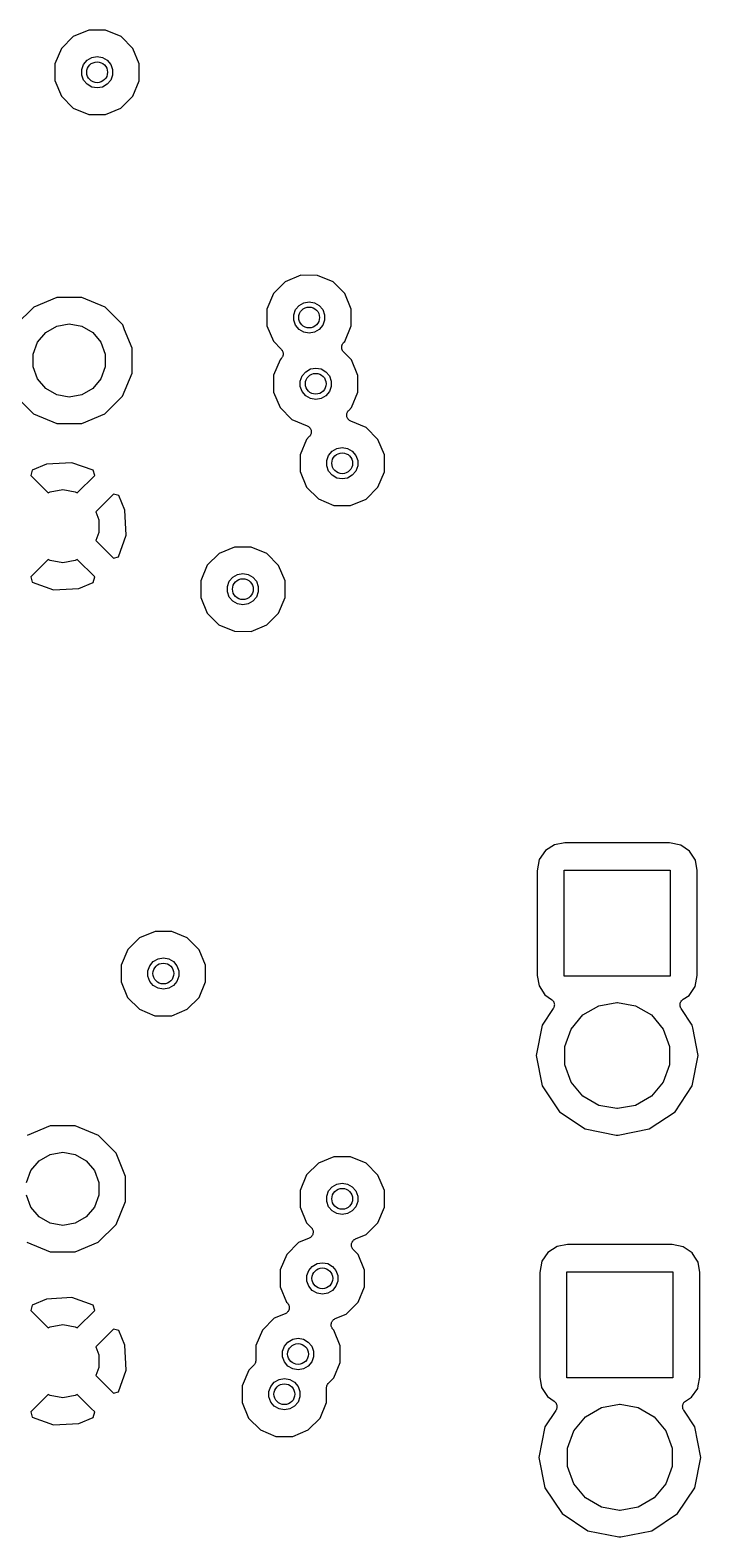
# Model space of a CAD drawing. Extents: x 10 to 287, y -200 to -10.
# Drawn here: x 105.4 to 118.25, y -97.66 to -68.79 of the extents above; entities that cross this region are included whole.
import ezdxf

# ---------------------------------------------------------------- set-up
doc = ezdxf.new("R2010")
doc.units = 0
doc.header["$MEASUREMENT"] = 0
doc.layers.add('BLACK', color=7, linetype='CONTINUOUS')

msp = doc.modelspace()

# ---------------------------------------------------------------- linework, layer by layer
at = {"layer": 'Black'}
for p, q in [((106.223, -68.9108), (105.996, -69.1379)), ((106.52, -68.7881), (106.223, -68.9108)), ((106.841, -68.7884), (106.52, -68.7881)), ((107.138, -68.9116), (106.841, -68.7884)), ((107.365, -69.1391), (107.138, -68.9116)), ((105.996, -69.1379), (105.872, -69.4346)), ((106.577, -69.3133), (106.68, -69.2951)), ((106.68, -69.2951), (106.783, -69.3133)), ((107.488, -69.436), (107.365, -69.1391)), ((105.872, -69.4346), (105.872, -69.756)), ((106.384, -69.5438), (106.419, -69.4456)), ((106.384, -69.6482), (106.384, -69.5438)), ((106.419, -69.4456), (106.487, -69.3655)), ((106.487, -69.3655), (106.577, -69.3133)), ((106.783, -69.3133), (106.873, -69.3655)), ((106.873, -69.3655), (106.941, -69.4456)), ((106.941, -69.4456), (106.976, -69.5438)), ((106.976, -69.5438), (106.976, -69.6482)), ((107.488, -69.7574), (107.488, -69.436)), ((105.872, -69.756), (105.995, -70.0529)), ((106.419, -69.7464), (106.384, -69.6482)), ((106.487, -69.8265), (106.419, -69.7464)), ((106.577, -69.8787), (106.487, -69.8265)), ((106.68, -69.8969), (106.577, -69.8787)), ((106.783, -69.8787), (106.68, -69.8969)), ((106.873, -69.8265), (106.783, -69.8787)), ((106.941, -69.7464), (106.873, -69.8265)), ((106.976, -69.6482), (106.941, -69.7464)), ((107.364, -70.0541), (107.488, -69.7574)), ((105.995, -70.0529), (106.222, -70.2804)), ((107.137, -70.2812), (107.364, -70.0541)), ((106.222, -70.2804), (106.519, -70.4036)), ((106.519, -70.4036), (106.84, -70.4039)), ((106.84, -70.4039), (107.137, -70.2812)), ((110.287, -73.6098), (110.06, -73.8369)), ((110.584, -73.4871), (110.287, -73.6098)), ((110.905, -73.4874), (110.584, -73.4871)), ((111.202, -73.6106), (110.905, -73.4874)), ((111.429, -73.8381), (111.202, -73.6106)), ((105.908, -73.9138), (105.464, -74.0971)), ((106.388, -73.9142), (105.908, -73.9138)), ((106.831, -74.0983), (106.388, -73.9142)), ((110.06, -73.8369), (109.936, -74.1336)), ((111.552, -74.135), (111.429, -73.8381)), ((105.464, -74.0971), (105.124, -74.4362)), ((107.17, -74.438), (106.831, -74.0983)), ((109.936, -74.1336), (109.936, -74.455)), ((110.448, -74.2428), (110.483, -74.1446)), ((110.483, -74.1446), (110.551, -74.0645)), ((110.551, -74.0645), (110.641, -74.0123)), ((110.641, -74.0123), (110.744, -73.9941)), ((110.744, -73.9941), (110.847, -74.0123)), ((110.847, -74.0123), (110.937, -74.0645)), ((110.937, -74.0645), (111.005, -74.1446)), ((111.005, -74.1446), (111.04, -74.2428)), ((111.552, -74.295), (111.552, -74.135)), ((105.696, -74.5834), (105.907, -74.4616)), ((105.907, -74.4616), (106.147, -74.4193)), ((106.147, -74.4193), (106.386, -74.4616)), ((106.386, -74.4616), (106.597, -74.5834)), ((107.207, -74.5286), (107.17, -74.438)), ((109.936, -74.455), (110.059, -74.7519)), ((110.448, -74.3472), (110.448, -74.2428)), ((110.483, -74.4454), (110.448, -74.3472)), ((110.551, -74.5255), (110.483, -74.4454)), ((111.005, -74.4454), (110.937, -74.5255)), ((111.04, -74.3472), (111.005, -74.4454)), ((111.04, -74.2428), (111.04, -74.3472)), ((111.428, -74.7531), (111.552, -74.4564)), ((111.552, -74.4564), (111.552, -74.295)), ((111.552, -74.295), (111.552, -74.295)), ((105.456, -74.9987), (105.539, -74.7699)), ((105.539, -74.7699), (105.696, -74.5834)), ((106.597, -74.5834), (106.754, -74.7699)), ((106.754, -74.7699), (106.837, -74.9987)), ((107.353, -74.8816), (107.207, -74.5286)), ((110.059, -74.7519), (110.21, -74.9037)), ((110.641, -74.5777), (110.551, -74.5255)), ((110.744, -74.5959), (110.641, -74.5777)), ((110.847, -74.5777), (110.744, -74.5959)), ((110.937, -74.5255), (110.847, -74.5777)), ((111.391, -74.7936), (111.398, -74.7858)), ((111.398, -74.7858), (111.405, -74.7767)), ((111.405, -74.7767), (111.428, -74.7531)), ((105.456, -75.2423), (105.456, -74.9987)), ((106.837, -74.9987), (106.837, -75.2423)), ((107.353, -75.3615), (107.353, -74.8816)), ((110.21, -74.9037), (110.217, -74.9128)), ((110.217, -75.0742), (110.21, -75.0833)), ((110.217, -74.9128), (110.225, -74.9207)), ((110.224, -75.0664), (110.217, -75.0742)), ((110.229, -75.0563), (110.224, -75.0664)), ((110.225, -74.9207), (110.229, -74.9308)), ((110.229, -74.9308), (110.236, -74.9399)), ((110.236, -75.0472), (110.229, -75.0563)), ((110.236, -74.9399), (110.239, -74.9506)), ((110.238, -75.0365), (110.236, -75.0472)), ((110.243, -75.0264), (110.238, -75.0365)), ((110.239, -74.9506), (110.243, -74.9607)), ((110.243, -74.9607), (110.244, -74.9718)), ((110.244, -75.0154), (110.243, -75.0264)), ((110.244, -74.9718), (110.247, -74.9825)), ((110.247, -75.0046), (110.244, -75.0154)), ((110.247, -74.9825), (110.246, -74.9936)), ((110.246, -74.9936), (110.247, -75.0046)), ((111.368, -74.8554), (111.371, -74.8446)), ((111.369, -74.8664), (111.368, -74.8554)), ((111.368, -74.8775), (111.369, -74.8664)), ((111.371, -74.8882), (111.368, -74.8775)), ((111.371, -74.8446), (111.372, -74.8336)), ((111.372, -74.8993), (111.371, -74.8882)), ((111.372, -74.8336), (111.377, -74.8235)), ((111.376, -74.9094), (111.372, -74.8993)), ((111.379, -74.9201), (111.376, -74.9094)), ((111.377, -74.8235), (111.379, -74.8128)), ((111.379, -74.8128), (111.386, -74.8037)), ((111.386, -74.9292), (111.379, -74.9201)), ((111.386, -74.8037), (111.391, -74.7936)), ((111.39, -74.9393), (111.386, -74.9292)), ((111.398, -74.9472), (111.39, -74.9393)), ((111.405, -74.9563), (111.398, -74.9472)), ((111.556, -75.1081), (111.405, -74.9563)), ((105.539, -75.4711), (105.456, -75.2423)), ((106.837, -75.2423), (106.754, -75.4711)), ((107.169, -75.8048), (107.353, -75.3615)), ((110.187, -75.1069), (110.063, -75.4036)), ((110.21, -75.0833), (110.187, -75.1069)), ((110.61, -75.4146), (110.678, -75.3345)), ((110.678, -75.3345), (110.768, -75.2823)), ((110.768, -75.2823), (110.871, -75.2641)), ((110.871, -75.2641), (110.974, -75.2823)), ((110.974, -75.2823), (111.064, -75.3345)), ((111.064, -75.3345), (111.132, -75.4146)), ((111.679, -75.405), (111.556, -75.1081)), ((105.696, -75.6576), (105.539, -75.4711)), ((106.754, -75.4711), (106.597, -75.6576)), ((110.063, -75.4036), (110.063, -75.725)), ((110.575, -75.5128), (110.61, -75.4146)), ((110.575, -75.6172), (110.575, -75.5128)), ((110.61, -75.7154), (110.575, -75.6172)), ((111.132, -75.4146), (111.167, -75.5128)), ((111.167, -75.6172), (111.132, -75.7154)), ((111.167, -75.5128), (111.167, -75.6172)), ((111.679, -75.7264), (111.679, -75.405)), ((105.123, -75.803), (105.462, -76.1427)), ((105.907, -75.7794), (105.696, -75.6576)), ((106.147, -75.8217), (105.907, -75.7794)), ((106.386, -75.7794), (106.147, -75.8217)), ((106.597, -75.6576), (106.386, -75.7794)), ((106.829, -76.1439), (107.169, -75.8048)), ((110.063, -75.725), (110.186, -76.0219)), ((110.678, -75.7955), (110.61, -75.7154)), ((110.768, -75.8477), (110.678, -75.7955)), ((110.871, -75.8659), (110.768, -75.8477)), ((110.974, -75.8477), (110.871, -75.8659)), ((111.064, -75.7955), (110.974, -75.8477)), ((111.132, -75.7154), (111.064, -75.7955)), ((111.555, -76.0231), (111.679, -75.7264)), ((105.462, -76.1427), (105.906, -76.3268)), ((106.386, -76.3272), (106.829, -76.1439)), ((110.186, -76.0219), (110.413, -76.2494)), ((111.466, -76.1544), (111.468, -76.1463)), ((111.467, -76.1682), (111.466, -76.1544)), ((111.467, -76.182), (111.467, -76.1682)), ((111.469, -76.19), (111.467, -76.182)), ((111.468, -76.1379), (111.474, -76.1251)), ((111.468, -76.1463), (111.468, -76.1379)), ((111.47, -76.1983), (111.469, -76.19)), ((111.476, -76.2109), (111.47, -76.1983)), ((111.474, -76.1251), (111.477, -76.1118)), ((111.48, -76.2241), (111.476, -76.2109)), ((111.477, -76.1118), (111.482, -76.1049)), ((111.485, -76.2307), (111.48, -76.2241)), ((111.482, -76.1049), (111.485, -76.0972)), ((111.485, -76.0972), (111.495, -76.087)), ((111.488, -76.2383), (111.485, -76.2307)), ((111.495, -76.087), (111.503, -76.0757)), ((111.503, -76.0757), (111.555, -76.0231)), ((105.906, -76.3268), (106.386, -76.3272)), ((110.413, -76.2494), (110.706, -76.3712)), ((110.706, -76.3712), (110.718, -76.3786)), ((110.718, -76.3786), (110.73, -76.3845)), ((110.73, -76.3845), (110.736, -76.3904)), ((110.736, -76.3904), (110.743, -76.3949)), ((110.743, -76.3949), (110.752, -76.4059)), ((110.752, -76.4059), (110.762, -76.4157)), ((110.762, -76.4157), (110.765, -76.4233)), ((110.765, -76.4233), (110.77, -76.4299)), ((110.77, -76.4299), (110.774, -76.4431)), ((110.774, -76.4431), (110.78, -76.4557)), ((110.782, -76.5161), (110.776, -76.5289)), ((110.78, -76.4557), (110.781, -76.464)), ((110.781, -76.464), (110.783, -76.472)), ((110.784, -76.4996), (110.782, -76.5077)), ((110.782, -76.5077), (110.782, -76.5161)), ((110.783, -76.472), (110.783, -76.4858)), ((110.783, -76.4858), (110.784, -76.4996)), ((111.498, -76.2481), (111.488, -76.2383)), ((111.507, -76.2591), (111.498, -76.2481)), ((111.514, -76.2636), (111.507, -76.2591)), ((111.52, -76.2695), (111.514, -76.2636)), ((111.532, -76.2754), (111.52, -76.2695)), ((111.544, -76.2828), (111.532, -76.2754)), ((111.837, -76.4046), (111.544, -76.2828)), ((112.064, -76.6321), (111.837, -76.4046)), ((110.695, -76.6309), (110.571, -76.9276)), ((110.747, -76.5783), (110.695, -76.6309)), ((110.755, -76.567), (110.747, -76.5783)), ((110.765, -76.5568), (110.755, -76.567)), ((110.768, -76.5491), (110.765, -76.5568)), ((110.773, -76.5422), (110.768, -76.5491)), ((110.776, -76.5289), (110.773, -76.5422)), ((111.186, -76.8585), (111.276, -76.8063)), ((111.276, -76.8063), (111.379, -76.7881)), ((111.379, -76.7881), (111.482, -76.8063)), ((111.482, -76.8063), (111.572, -76.8585)), ((112.187, -76.929), (112.064, -76.6321)), ((106.194, -77.0778), (105.711, -77.104)), ((106.607, -77.2231), (106.194, -77.0778)), ((110.571, -76.9276), (110.571, -77.249)), ((111.083, -77.0368), (111.118, -76.9386)), ((111.083, -77.1412), (111.083, -77.0368)), ((111.118, -76.9386), (111.186, -76.8585)), ((111.572, -76.8585), (111.64, -76.9386)), ((111.64, -76.9386), (111.675, -77.0368)), ((111.675, -77.0368), (111.675, -77.1412)), ((112.187, -77.2504), (112.187, -76.929)), ((105.434, -77.2189), (105.406, -77.323)), ((105.406, -77.323), (105.742, -77.6585)), ((105.711, -77.104), (105.434, -77.2189)), ((106.297, -77.6585), (106.633, -77.323)), ((106.633, -77.323), (106.607, -77.2231)), ((110.571, -77.249), (110.694, -77.5459)), ((111.118, -77.2394), (111.083, -77.1412)), ((111.186, -77.3195), (111.118, -77.2394)), ((111.276, -77.3717), (111.186, -77.3195)), ((111.379, -77.3899), (111.276, -77.3717)), ((111.482, -77.3717), (111.379, -77.3899)), ((111.572, -77.3195), (111.482, -77.3717)), ((111.64, -77.2394), (111.572, -77.3195)), ((111.675, -77.1412), (111.64, -77.2394)), ((112.063, -77.5471), (112.187, -77.2504)), ((105.742, -77.6585), (105.78, -77.6366)), ((105.78, -77.6366), (106.02, -77.5943)), ((106.02, -77.5943), (106.259, -77.6366)), ((106.259, -77.6366), (106.297, -77.6585)), ((110.694, -77.5459), (110.921, -77.7734)), ((111.836, -77.7742), (112.063, -77.5471)), ((106.992, -77.6822), (106.654, -78.0201)), ((107.096, -77.7095), (106.992, -77.6822)), ((107.211, -77.9869), (107.096, -77.7095)), ((110.921, -77.7734), (111.218, -77.8966)), ((111.218, -77.8966), (111.539, -77.8969)), ((111.539, -77.8969), (111.836, -77.7742)), ((106.654, -78.0201), (106.71, -78.1737)), ((106.71, -78.1737), (106.71, -78.4173)), ((107.225, -78.2335), (107.211, -77.9869)), ((107.237, -78.4697), (107.225, -78.2335)), ((106.71, -78.4173), (106.654, -78.5709)), ((107.092, -78.8826), (107.237, -78.4697)), ((106.654, -78.5709), (106.992, -78.9088)), ((109.017, -78.8168), (108.79, -79.0439)), ((109.314, -78.6941), (109.017, -78.8168)), ((109.635, -78.6944), (109.314, -78.6941)), ((109.932, -78.8176), (109.635, -78.6944)), ((110.159, -79.0451), (109.932, -78.8176)), ((105.742, -78.9325), (105.406, -79.268)), ((105.78, -78.9544), (105.742, -78.9325)), ((106.02, -78.9967), (105.78, -78.9544)), ((106.259, -78.9544), (106.02, -78.9967)), ((106.297, -78.9325), (106.259, -78.9544)), ((106.633, -79.268), (106.297, -78.9325)), ((106.992, -78.9088), (107.092, -78.8826)), ((108.79, -79.0439), (108.666, -79.3406)), ((110.282, -79.342), (110.159, -79.0451)), ((105.406, -79.268), (105.432, -79.3679)), ((105.432, -79.3679), (105.845, -79.5132)), ((106.328, -79.487), (106.606, -79.3721)), ((106.606, -79.3721), (106.633, -79.268)), ((108.666, -79.3406), (108.666, -79.662)), ((109.178, -79.4498), (109.213, -79.3516)), ((109.213, -79.3516), (109.281, -79.2715)), ((109.281, -79.2715), (109.371, -79.2193)), ((109.371, -79.2193), (109.474, -79.2011)), ((109.474, -79.2011), (109.577, -79.2193)), ((109.577, -79.2193), (109.667, -79.2715)), ((109.667, -79.2715), (109.735, -79.3516)), ((109.735, -79.3516), (109.77, -79.4498)), ((110.282, -79.6634), (110.282, -79.342)), ((105.845, -79.5132), (106.328, -79.487)), ((108.666, -79.662), (108.789, -79.9589)), ((109.178, -79.5542), (109.178, -79.4498)), ((109.213, -79.6524), (109.178, -79.5542)), ((109.281, -79.7325), (109.213, -79.6524)), ((109.735, -79.6524), (109.667, -79.7325)), ((109.77, -79.5542), (109.735, -79.6524)), ((109.77, -79.4498), (109.77, -79.5542)), ((110.158, -79.9601), (110.282, -79.6634)), ((108.789, -79.9589), (109.016, -80.1864)), ((109.371, -79.7847), (109.281, -79.7325)), ((109.474, -79.8029), (109.371, -79.7847)), ((109.577, -79.7847), (109.474, -79.8029)), ((109.667, -79.7325), (109.577, -79.7847)), ((109.931, -80.1872), (110.158, -79.9601)), ((109.016, -80.1864), (109.313, -80.3096)), ((109.634, -80.3099), (109.931, -80.1872)), ((109.313, -80.3096), (109.634, -80.3099)), ((115.273, -84.5128), (115.157, -84.6825)), ((115.447, -84.4011), (115.273, -84.5128)), ((115.646, -84.3636), (115.447, -84.4011)), ((117.653, -84.3636), (115.646, -84.3636)), ((117.867, -84.4069), (117.653, -84.3636)), ((118.037, -84.5229), (117.867, -84.4069)), ((118.149, -84.6965), (118.037, -84.5229)), ((115.157, -84.6825), (115.114, -84.8967)), ((115.634, -86.916), (115.634, -84.884)), ((115.634, -84.884), (117.666, -84.884)), ((117.666, -84.884), (117.666, -86.916)), ((118.186, -84.8958), (118.149, -84.6965)), ((115.114, -84.8967), (115.114, -86.9042)), ((118.186, -85.9203), (118.186, -84.8958)), ((118.186, -86.9033), (118.186, -85.9203)), ((107.493, -86.1828), (107.266, -86.4099)), ((107.79, -86.0601), (107.493, -86.1828)), ((108.111, -86.0604), (107.79, -86.0601)), ((108.408, -86.1836), (108.111, -86.0604)), ((108.635, -86.4111), (108.408, -86.1836)), ((107.266, -86.4099), (107.142, -86.7066)), ((107.757, -86.6375), (107.847, -86.5853)), ((107.847, -86.5853), (107.95, -86.5671)), ((107.95, -86.5671), (108.053, -86.5853)), ((108.053, -86.5853), (108.143, -86.6375)), ((108.758, -86.708), (108.635, -86.4111)), ((107.142, -86.7066), (107.142, -87.028)), ((107.654, -86.8158), (107.689, -86.7176)), ((107.654, -86.9202), (107.654, -86.8158)), ((107.689, -86.7176), (107.757, -86.6375)), ((108.143, -86.6375), (108.211, -86.7176)), ((108.211, -86.7176), (108.246, -86.8158)), ((108.246, -86.8158), (108.246, -86.9202)), ((108.758, -87.0294), (108.758, -86.708)), ((115.114, -86.9042), (115.151, -87.1035)), ((117.666, -86.916), (115.634, -86.916)), ((118.143, -87.1175), (118.186, -86.9033)), ((107.142, -87.028), (107.265, -87.3249)), ((107.689, -87.0184), (107.654, -86.9202)), ((107.757, -87.0985), (107.689, -87.0184)), ((107.847, -87.1507), (107.757, -87.0985)), ((107.95, -87.1689), (107.847, -87.1507)), ((108.053, -87.1507), (107.95, -87.1689)), ((108.143, -87.0985), (108.053, -87.1507)), ((108.211, -87.0184), (108.143, -87.0985)), ((108.246, -86.9202), (108.211, -87.0184)), ((108.634, -87.3261), (108.758, -87.0294)), ((115.151, -87.1035), (115.263, -87.2771)), ((118.027, -87.2872), (118.143, -87.1175)), ((107.265, -87.3249), (107.492, -87.5524)), ((108.407, -87.5532), (108.634, -87.3261)), ((115.263, -87.2771), (115.39, -87.3643)), ((115.39, -87.3643), (115.398, -87.3716)), ((115.398, -87.3716), (115.407, -87.3775)), ((115.407, -87.3775), (115.414, -87.3869)), ((115.414, -87.3869), (115.422, -87.3952)), ((115.422, -87.3952), (115.427, -87.4046)), ((115.427, -87.4046), (115.433, -87.413)), ((115.433, -87.413), (115.436, -87.4243)), ((115.436, -87.4243), (115.441, -87.4349)), ((115.441, -87.4349), (115.442, -87.4453)), ((115.442, -87.4453), (115.445, -87.4554)), ((115.443, -87.4889), (115.442, -87.4994)), ((115.445, -87.4788), (115.443, -87.4889)), ((115.445, -87.4554), (115.444, -87.4671)), ((115.444, -87.4671), (115.445, -87.4788)), ((115.993, -87.6617), (116.299, -87.4853)), ((116.299, -87.4853), (116.646, -87.424)), ((116.646, -87.424), (116.654, -87.424)), ((116.654, -87.424), (117.001, -87.4853)), ((117.001, -87.4853), (117.307, -87.6617)), ((117.854, -87.4544), (117.858, -87.4427)), ((117.855, -87.4644), (117.854, -87.4544)), ((117.854, -87.4743), (117.855, -87.4644)), ((117.856, -87.4862), (117.854, -87.4743)), ((117.857, -87.4984), (117.856, -87.4862)), ((117.858, -87.4427), (117.859, -87.4306)), ((117.859, -87.4306), (117.864, -87.4217)), ((117.864, -87.4217), (117.867, -87.412)), ((117.867, -87.412), (117.874, -87.4022)), ((117.874, -87.4022), (117.879, -87.3914)), ((117.879, -87.3914), (117.887, -87.3845)), ((117.887, -87.3845), (117.893, -87.3765)), ((117.893, -87.3765), (117.903, -87.3697)), ((117.903, -87.3697), (117.912, -87.3614)), ((117.912, -87.3614), (118.027, -87.2872)), ((107.492, -87.5524), (107.789, -87.6756)), ((107.789, -87.6756), (108.11, -87.6759)), ((108.11, -87.6759), (108.407, -87.5532)), ((115.424, -87.5398), (115.212, -87.8577)), ((115.429, -87.5302), (115.424, -87.5398)), ((115.435, -87.5215), (115.429, -87.5302)), ((115.437, -87.5102), (115.435, -87.5215)), ((115.442, -87.4994), (115.437, -87.5102)), ((115.766, -87.932), (115.993, -87.6617)), ((117.307, -87.6617), (117.534, -87.932)), ((117.861, -87.5076), (117.857, -87.4984)), ((117.863, -87.5173), (117.861, -87.5076)), ((117.87, -87.5276), (117.863, -87.5173)), ((117.875, -87.5388), (117.87, -87.5276)), ((118.088, -87.8577), (117.875, -87.5388)), ((115.212, -87.8577), (115.096, -88.44)), ((115.646, -88.2636), (115.766, -87.932)), ((117.534, -87.932), (117.654, -88.2636)), ((118.098, -87.9099), (118.088, -87.8577)), ((118.204, -88.44), (118.098, -87.9099)), ((115.646, -88.6164), (115.646, -88.2636)), ((117.654, -88.2636), (117.654, -88.6164)), ((115.096, -88.44), (115.212, -89.0223)), ((115.766, -88.948), (115.646, -88.6164)), ((117.654, -88.6164), (117.534, -88.948)), ((118.088, -89.0223), (118.204, -88.44)), ((115.212, -89.0223), (115.542, -89.5159)), ((115.993, -89.2183), (115.766, -88.948)), ((116.299, -89.3947), (115.993, -89.2183)), ((117.307, -89.2183), (117.001, -89.3947)), ((117.534, -88.948), (117.307, -89.2183)), ((117.758, -89.5159), (118.088, -89.0223)), ((116.646, -89.456), (116.299, -89.3947)), ((116.654, -89.456), (116.646, -89.456)), ((117.001, -89.3947), (116.654, -89.456)), ((105.781, -89.7888), (105.337, -89.9721)), ((106.261, -89.7892), (105.781, -89.7888)), ((106.704, -89.9733), (106.261, -89.7892)), ((115.542, -89.5159), (116.035, -89.8457)), ((117.265, -89.8457), (117.758, -89.5159)), ((107.043, -90.313), (106.704, -89.9733)), ((116.035, -89.8457), (116.63, -89.964)), ((116.63, -89.964), (116.67, -89.964)), ((116.67, -89.964), (117.265, -89.8457)), ((105.569, -90.4584), (105.78, -90.3366)), ((105.78, -90.3366), (106.02, -90.2943)), ((106.02, -90.2943), (106.259, -90.3366)), ((106.259, -90.3366), (106.47, -90.4584)), ((107.226, -90.7566), (107.043, -90.313)), ((111.219, -90.3781), (110.922, -90.5008)), ((111.54, -90.3784), (111.219, -90.3781)), ((111.837, -90.5016), (111.54, -90.3784)), ((105.329, -90.8737), (105.412, -90.6449)), ((105.412, -90.6449), (105.569, -90.4584)), ((106.47, -90.4584), (106.627, -90.6449)), ((106.627, -90.6449), (106.71, -90.8737)), ((110.922, -90.5008), (110.695, -90.7279)), ((112.064, -90.7291), (111.837, -90.5016)), ((106.71, -90.8737), (106.71, -91.1173)), ((107.226, -91.2365), (107.226, -90.7566)), ((110.695, -90.7279), (110.571, -91.0246)), ((111.118, -91.0356), (111.186, -90.9555)), ((111.186, -90.9555), (111.276, -90.9033)), ((111.276, -90.9033), (111.379, -90.8851)), ((111.379, -90.8851), (111.482, -90.9033)), ((111.482, -90.9033), (111.572, -90.9555)), ((111.572, -90.9555), (111.64, -91.0356)), ((112.187, -91.026), (112.064, -90.7291)), ((105.412, -91.3461), (105.329, -91.1173)), ((106.71, -91.1173), (106.627, -91.3461)), ((107.042, -91.6798), (107.226, -91.2365)), ((110.571, -91.0246), (110.571, -91.346)), ((111.083, -91.1338), (111.118, -91.0356)), ((111.083, -91.2382), (111.083, -91.1338)), ((111.118, -91.3364), (111.083, -91.2382)), ((111.64, -91.0356), (111.675, -91.1338)), ((111.675, -91.2382), (111.64, -91.3364)), ((111.675, -91.1338), (111.675, -91.2382)), ((112.187, -91.3474), (112.187, -91.026)), ((105.569, -91.5326), (105.412, -91.3461)), ((105.78, -91.6544), (105.569, -91.5326)), ((106.47, -91.5326), (106.259, -91.6544)), ((106.627, -91.3461), (106.47, -91.5326)), ((110.571, -91.346), (110.694, -91.6429)), ((111.186, -91.4165), (111.118, -91.3364)), ((111.276, -91.4687), (111.186, -91.4165)), ((111.379, -91.4869), (111.276, -91.4687)), ((111.482, -91.4687), (111.379, -91.4869)), ((111.572, -91.4165), (111.482, -91.4687)), ((111.64, -91.3364), (111.572, -91.4165)), ((112.063, -91.6441), (112.187, -91.3474)), ((106.02, -91.6967), (105.78, -91.6544)), ((106.259, -91.6544), (106.02, -91.6967)), ((106.702, -92.0189), (107.042, -91.6798)), ((110.694, -91.6429), (110.785, -91.7341)), ((110.785, -91.7341), (110.793, -91.7455)), ((110.793, -91.7455), (110.802, -91.7557)), ((110.802, -91.7557), (110.805, -91.7634)), ((110.805, -91.7634), (110.81, -91.7703)), ((110.81, -91.7703), (110.814, -91.7837)), ((110.814, -91.7837), (110.819, -91.7965)), ((110.819, -91.7965), (110.819, -91.8048)), ((110.819, -91.8048), (110.822, -91.8129)), ((110.822, -91.8129), (110.82, -91.8267)), ((111.836, -91.8712), (112.063, -91.6441)), ((105.335, -92.0177), (105.779, -92.2018)), ((106.259, -92.2022), (106.702, -92.0189)), ((110.541, -92.0248), (110.314, -92.2519)), ((110.743, -91.9412), (110.541, -92.0248)), ((110.755, -91.9338), (110.743, -91.9412)), ((110.768, -91.9279), (110.755, -91.9338)), ((110.774, -91.922), (110.768, -91.9279)), ((110.781, -91.9175), (110.774, -91.922)), ((110.789, -91.9066), (110.781, -91.9175)), ((110.799, -91.8968), (110.789, -91.9066)), ((110.802, -91.8892), (110.799, -91.8968)), ((110.808, -91.8826), (110.802, -91.8892)), ((110.812, -91.8694), (110.808, -91.8826)), ((110.818, -91.8568), (110.812, -91.8694)), ((110.821, -91.8405), (110.818, -91.8485)), ((110.818, -91.8485), (110.818, -91.8568)), ((110.82, -91.8267), (110.821, -91.8405)), ((111.555, -92.0831), (111.557, -92.0693)), ((111.558, -92.0912), (111.555, -92.0831)), ((111.556, -92.0555), (111.559, -92.0475)), ((111.557, -92.0693), (111.556, -92.0555)), ((111.558, -92.0995), (111.558, -92.0912)), ((111.563, -92.1124), (111.558, -92.0995)), ((111.559, -92.0392), (111.565, -92.0266)), ((111.559, -92.0475), (111.559, -92.0392)), ((111.567, -92.1257), (111.563, -92.1124)), ((111.565, -92.0266), (111.569, -92.0134)), ((111.569, -92.0134), (111.575, -92.0068)), ((111.575, -92.0068), (111.578, -91.9992)), ((111.578, -91.9992), (111.588, -91.9894)), ((111.588, -91.9894), (111.596, -91.9785)), ((111.596, -91.9785), (111.603, -91.974)), ((111.603, -91.974), (111.609, -91.9681)), ((111.609, -91.9681), (111.622, -91.9622)), ((111.622, -91.9622), (111.634, -91.9548)), ((111.634, -91.9548), (111.836, -91.8712)), ((115.497, -92.1011), (115.323, -92.2128)), ((115.696, -92.0636), (115.497, -92.1011)), ((117.703, -92.0636), (115.696, -92.0636)), ((117.917, -92.1069), (117.703, -92.0636)), ((118.087, -92.2229), (117.917, -92.1069)), ((105.779, -92.2018), (106.259, -92.2022)), ((110.314, -92.2519), (110.19, -92.5486)), ((111.572, -92.1326), (111.567, -92.1257)), ((111.575, -92.1403), (111.572, -92.1326)), ((111.584, -92.1505), (111.575, -92.1403)), ((111.592, -92.1619), (111.584, -92.1505)), ((111.683, -92.2531), (111.592, -92.1619)), ((111.806, -92.55), (111.683, -92.2531)), ((115.207, -92.3825), (115.164, -92.5967)), ((115.323, -92.2128), (115.207, -92.3825)), ((118.139, -92.3038), (118.087, -92.2229)), ((118.199, -92.3965), (118.139, -92.3038)), ((118.139, -92.3038), (118.139, -92.3038)), ((118.236, -92.5958), (118.199, -92.3965)), ((110.19, -92.5486), (110.19, -92.87)), ((110.702, -92.6578), (110.737, -92.5596)), ((110.702, -92.7622), (110.702, -92.6578)), ((110.737, -92.5596), (110.805, -92.4795)), ((110.805, -92.4795), (110.895, -92.4273)), ((110.895, -92.4273), (110.998, -92.4091)), ((110.998, -92.4091), (111.101, -92.4273)), ((111.101, -92.4273), (111.191, -92.4795)), ((111.191, -92.4795), (111.259, -92.5596)), ((111.259, -92.5596), (111.294, -92.6578)), ((111.294, -92.6578), (111.294, -92.7622)), ((111.806, -92.8714), (111.806, -92.55)), ((115.164, -92.5967), (115.164, -94.6042)), ((115.684, -94.616), (115.684, -92.584)), ((115.684, -92.584), (117.716, -92.584)), ((117.716, -92.584), (117.716, -94.616)), ((118.236, -94.6033), (118.236, -92.5958)), ((110.19, -92.87), (110.313, -93.1669)), ((110.737, -92.8604), (110.702, -92.7622)), ((110.805, -92.9405), (110.737, -92.8604)), ((110.895, -92.9927), (110.805, -92.9405)), ((111.191, -92.9405), (111.101, -92.9927)), ((111.259, -92.8604), (111.191, -92.9405)), ((111.294, -92.7622), (111.259, -92.8604)), ((111.682, -93.1681), (111.806, -92.8714)), ((105.434, -93.2209), (105.406, -93.325)), ((105.711, -93.106), (105.434, -93.2209)), ((106.194, -93.0798), (105.711, -93.106)), ((106.607, -93.2251), (106.194, -93.0798)), ((106.633, -93.325), (106.607, -93.2251)), ((110.313, -93.1669), (110.327, -93.1809)), ((110.327, -93.1809), (110.335, -93.1922)), ((110.335, -93.1922), (110.344, -93.2024)), ((110.344, -93.2024), (110.347, -93.2102)), ((110.347, -93.2102), (110.352, -93.217)), ((110.352, -93.217), (110.356, -93.2304)), ((110.356, -93.2304), (110.361, -93.2432)), ((110.361, -93.2432), (110.361, -93.2515)), ((110.361, -93.2515), (110.363, -93.2596)), ((110.363, -93.2596), (110.362, -93.2734)), ((110.998, -93.0109), (110.895, -92.9927)), ((111.101, -92.9927), (110.998, -93.0109)), ((111.455, -93.3952), (111.682, -93.1681)), ((105.406, -93.325), (105.742, -93.6605)), ((106.297, -93.6605), (106.633, -93.325)), ((110.075, -93.4748), (109.848, -93.7019)), ((110.285, -93.388), (110.075, -93.4748)), ((110.297, -93.3805), (110.285, -93.388)), ((110.31, -93.3747), (110.297, -93.3805)), ((110.316, -93.3688), (110.31, -93.3747)), ((110.323, -93.3643), (110.316, -93.3688)), ((110.331, -93.3533), (110.323, -93.3643)), ((110.341, -93.3435), (110.331, -93.3533)), ((110.344, -93.3359), (110.341, -93.3435)), ((110.349, -93.3293), (110.344, -93.3359)), ((110.354, -93.3161), (110.349, -93.3293)), ((110.36, -93.3036), (110.354, -93.3161)), ((110.363, -93.2873), (110.36, -93.2952)), ((110.36, -93.2952), (110.36, -93.3036)), ((110.362, -93.2734), (110.363, -93.2873)), ((111.17, -93.5664), (111.176, -93.5539)), ((111.176, -93.5539), (111.181, -93.5407)), ((111.181, -93.5407), (111.186, -93.5341)), ((111.186, -93.5341), (111.189, -93.5265)), ((111.189, -93.5265), (111.199, -93.5167)), ((111.199, -93.5167), (111.207, -93.5057)), ((111.207, -93.5057), (111.214, -93.5012)), ((111.214, -93.5012), (111.22, -93.4953)), ((111.22, -93.4953), (111.233, -93.4895)), ((111.233, -93.4895), (111.245, -93.482)), ((111.245, -93.482), (111.455, -93.3952)), ((105.742, -93.6605), (105.78, -93.6386)), ((105.78, -93.6386), (106.02, -93.5963)), ((106.02, -93.5963), (106.259, -93.6386)), ((106.259, -93.6386), (106.297, -93.6605)), ((106.992, -93.6842), (106.654, -94.0221)), ((107.096, -93.7115), (106.992, -93.6842)), ((107.211, -93.9889), (107.096, -93.7115)), ((109.848, -93.7019), (109.724, -93.9986)), ((111.167, -93.5827), (111.17, -93.5748)), ((111.168, -93.5966), (111.167, -93.5827)), ((111.167, -93.6104), (111.168, -93.5966)), ((111.169, -93.6184), (111.167, -93.6104)), ((111.169, -93.6268), (111.169, -93.6184)), ((111.174, -93.6396), (111.169, -93.6268)), ((111.17, -93.5748), (111.17, -93.5664)), ((111.178, -93.653), (111.174, -93.6396)), ((111.183, -93.6598), (111.178, -93.653)), ((111.186, -93.6676), (111.183, -93.6598)), ((111.195, -93.6778), (111.186, -93.6676)), ((111.203, -93.6891), (111.195, -93.6778)), ((111.217, -93.7031), (111.203, -93.6891)), ((111.34, -94), (111.217, -93.7031)), ((106.654, -94.0221), (106.71, -94.1757)), ((107.237, -94.4717), (107.211, -93.9889)), ((109.724, -93.9986), (109.724, -94.281)), ((110.236, -94.1078), (110.271, -94.0096)), ((110.236, -94.2122), (110.236, -94.1078)), ((110.271, -94.0096), (110.339, -93.9295)), ((110.339, -93.9295), (110.429, -93.8773)), ((110.429, -93.8773), (110.532, -93.8591)), ((110.532, -93.8591), (110.635, -93.8773)), ((110.635, -93.8773), (110.725, -93.9295)), ((110.725, -93.9295), (110.793, -94.0096)), ((110.793, -94.0096), (110.828, -94.1078)), ((110.828, -94.1078), (110.828, -94.2122)), ((111.34, -94.3214), (111.34, -94)), ((106.71, -94.4193), (106.654, -94.5729)), ((106.71, -94.1757), (106.71, -94.4193)), ((109.687, -94.3708), (109.586, -94.4719)), ((109.69, -94.3662), (109.687, -94.3708)), ((109.694, -94.3626), (109.69, -94.3662)), ((109.703, -94.3483), (109.694, -94.3626)), ((109.712, -94.3347), (109.703, -94.3483)), ((109.714, -94.3293), (109.712, -94.3347)), ((109.716, -94.3245), (109.714, -94.3293)), ((109.719, -94.3081), (109.716, -94.3245)), ((109.724, -94.2921), (109.719, -94.3081)), ((109.724, -94.281), (109.723, -94.2865)), ((109.723, -94.2865), (109.724, -94.2921)), ((110.271, -94.3104), (110.236, -94.2122)), ((110.339, -94.3905), (110.271, -94.3104)), ((110.429, -94.4427), (110.339, -94.3905)), ((110.725, -94.3905), (110.635, -94.4427)), ((110.793, -94.3104), (110.725, -94.3905)), ((110.828, -94.2122), (110.793, -94.3104)), ((111.216, -94.6181), (111.34, -94.3214)), ((106.654, -94.5729), (106.992, -94.9108)), ((107.092, -94.8846), (107.237, -94.4717)), ((109.586, -94.4719), (109.462, -94.7686)), ((110.009, -94.7796), (110.077, -94.6995)), ((110.077, -94.6995), (110.167, -94.6473)), ((110.167, -94.6473), (110.27, -94.6291)), ((110.27, -94.6291), (110.373, -94.6473)), ((110.373, -94.6473), (110.463, -94.6995)), ((110.532, -94.4609), (110.429, -94.4427)), ((110.463, -94.6995), (110.531, -94.7796)), ((110.635, -94.4427), (110.532, -94.4609)), ((111.115, -94.7192), (111.216, -94.6181)), ((115.164, -94.6042), (115.201, -94.8035)), ((117.716, -94.616), (115.684, -94.616)), ((118.202, -94.7724), (118.236, -94.6033)), ((105.742, -94.9345), (105.406, -95.27)), ((105.78, -94.9564), (105.742, -94.9345)), ((106.02, -94.9987), (105.78, -94.9564)), ((106.259, -94.9564), (106.02, -94.9987)), ((106.297, -94.9345), (106.259, -94.9564)), ((106.568, -95.2049), (106.297, -94.9345)), ((106.992, -94.9108), (107.092, -94.8846)), ((109.462, -94.7686), (109.462, -95.09)), ((109.974, -94.8778), (110.009, -94.7796)), ((109.974, -94.9822), (109.974, -94.8778)), ((110.009, -95.0804), (109.974, -94.9822)), ((110.531, -94.7796), (110.566, -94.8778)), ((110.566, -94.9822), (110.531, -95.0804)), ((110.566, -94.8778), (110.566, -94.9822)), ((111.078, -94.7979), (111.083, -94.7819)), ((111.079, -94.8035), (111.078, -94.7979)), ((111.078, -94.809), (111.079, -94.8035)), ((111.078, -95.0914), (111.078, -94.809)), ((111.083, -94.7819), (111.086, -94.7655)), ((111.086, -94.7655), (111.088, -94.7607)), ((111.088, -94.7607), (111.09, -94.7553)), ((111.09, -94.7553), (111.099, -94.7417)), ((111.099, -94.7417), (111.108, -94.7274)), ((111.108, -94.7274), (111.112, -94.7238)), ((111.112, -94.7238), (111.115, -94.7192)), ((115.201, -94.8035), (115.313, -94.9771)), ((115.313, -94.9771), (115.44, -95.0643)), ((117.962, -95.0614), (118.077, -94.9872)), ((118.077, -94.9872), (118.193, -94.8175)), ((118.193, -94.8175), (118.202, -94.7724)), ((118.202, -94.7724), (118.202, -94.7724)), ((105.406, -95.27), (105.432, -95.3699)), ((106.633, -95.27), (106.568, -95.2049)), ((106.568, -95.2049), (106.568, -95.2049)), ((106.606, -95.3741), (106.633, -95.27)), ((109.462, -95.09), (109.585, -95.3869)), ((110.077, -95.1605), (110.009, -95.0804)), ((110.167, -95.2127), (110.077, -95.1605)), ((110.27, -95.2309), (110.167, -95.2127)), ((110.373, -95.2127), (110.27, -95.2309)), ((110.463, -95.1605), (110.373, -95.2127)), ((110.531, -95.0804), (110.463, -95.1605)), ((110.954, -95.3881), (111.078, -95.0914)), ((115.474, -95.2398), (115.262, -95.5577)), ((115.44, -95.0643), (115.448, -95.0716)), ((115.448, -95.0716), (115.457, -95.0775)), ((115.457, -95.0775), (115.464, -95.0869)), ((115.464, -95.0869), (115.472, -95.0952)), ((115.472, -95.0952), (115.477, -95.1046)), ((115.479, -95.2302), (115.474, -95.2398)), ((115.477, -95.1046), (115.483, -95.113)), ((115.485, -95.2215), (115.479, -95.2302)), ((115.483, -95.113), (115.486, -95.1243)), ((115.487, -95.2102), (115.485, -95.2215)), ((115.486, -95.1243), (115.491, -95.1349)), ((115.492, -95.1994), (115.487, -95.2102)), ((115.491, -95.1349), (115.492, -95.1453)), ((115.492, -95.1453), (115.495, -95.1554)), ((115.493, -95.1889), (115.492, -95.1994)), ((115.495, -95.1788), (115.493, -95.1889)), ((115.495, -95.1554), (115.494, -95.1671)), ((115.494, -95.1671), (115.495, -95.1788)), ((116.043, -95.3617), (116.349, -95.1853)), ((116.349, -95.1853), (116.696, -95.124)), ((116.696, -95.124), (116.704, -95.124)), ((116.704, -95.124), (117.051, -95.1853)), ((117.051, -95.1853), (117.357, -95.3617)), ((117.904, -95.1544), (117.908, -95.1427)), ((117.905, -95.1644), (117.904, -95.1544)), ((117.904, -95.1743), (117.905, -95.1644)), ((117.906, -95.1862), (117.904, -95.1743)), ((117.907, -95.1984), (117.906, -95.1862)), ((117.911, -95.2076), (117.907, -95.1984)), ((117.908, -95.1427), (117.909, -95.1306)), ((117.909, -95.1306), (117.914, -95.1217)), ((117.913, -95.2173), (117.911, -95.2076)), ((117.92, -95.2276), (117.913, -95.2173)), ((117.914, -95.1217), (117.917, -95.112)), ((117.917, -95.112), (117.924, -95.1022)), ((117.925, -95.2388), (117.92, -95.2276)), ((117.924, -95.1022), (117.929, -95.0914)), ((118.138, -95.5577), (117.925, -95.2388)), ((117.929, -95.0914), (117.937, -95.0845)), ((117.937, -95.0845), (117.943, -95.0765)), ((117.943, -95.0765), (117.953, -95.0697)), ((117.953, -95.0697), (117.962, -95.0614)), ((105.432, -95.3699), (105.845, -95.5152)), ((105.845, -95.5152), (106.328, -95.489)), ((106.328, -95.489), (106.606, -95.3741)), ((109.585, -95.3869), (109.812, -95.6144)), ((110.727, -95.6152), (110.954, -95.3881)), ((115.262, -95.5577), (115.146, -96.14)), ((115.816, -95.632), (116.043, -95.3617)), ((117.357, -95.3617), (117.584, -95.632)), ((118.254, -96.14), (118.138, -95.5577)), ((109.812, -95.6144), (110.109, -95.7376)), ((110.109, -95.7376), (110.43, -95.7379)), ((110.43, -95.7379), (110.727, -95.6152)), ((115.696, -95.9636), (115.816, -95.632)), ((117.584, -95.632), (117.704, -95.9636)), ((115.146, -96.14), (115.262, -96.7223)), ((115.696, -96.3164), (115.696, -95.9636)), ((117.704, -95.9636), (117.704, -96.3164)), ((118.138, -96.7223), (118.254, -96.14)), ((115.816, -96.648), (115.696, -96.3164)), ((117.704, -96.3164), (117.584, -96.648)), ((115.262, -96.7223), (115.592, -97.2159)), ((116.043, -96.9183), (115.816, -96.648)), ((117.584, -96.648), (117.357, -96.9183)), ((117.808, -97.2159), (118.138, -96.7223)), ((116.349, -97.0947), (116.043, -96.9183)), ((117.357, -96.9183), (117.051, -97.0947)), ((115.592, -97.2159), (116.085, -97.5457)), ((116.696, -97.156), (116.349, -97.0947)), ((116.704, -97.156), (116.696, -97.156)), ((117.051, -97.0947), (116.704, -97.156)), ((117.315, -97.5457), (117.808, -97.2159)), ((116.085, -97.5457), (116.68, -97.664)), ((116.72, -97.664), (117.315, -97.5457)), ((116.68, -97.664), (116.72, -97.664))]:
    msp.add_line(p, q, dxfattribs=at)
for centre in [(106.68, -69.596), (110.744, -74.295), (110.871, -75.565), (111.379, -77.089), (109.474, -79.502), (107.95, -86.868), (111.379, -91.186), (110.998, -92.71), (110.532, -94.16), (110.27, -94.93)]:
    msp.add_circle(centre, 0.1994, dxfattribs=at)

doc.saveas('drawing.dxf')
